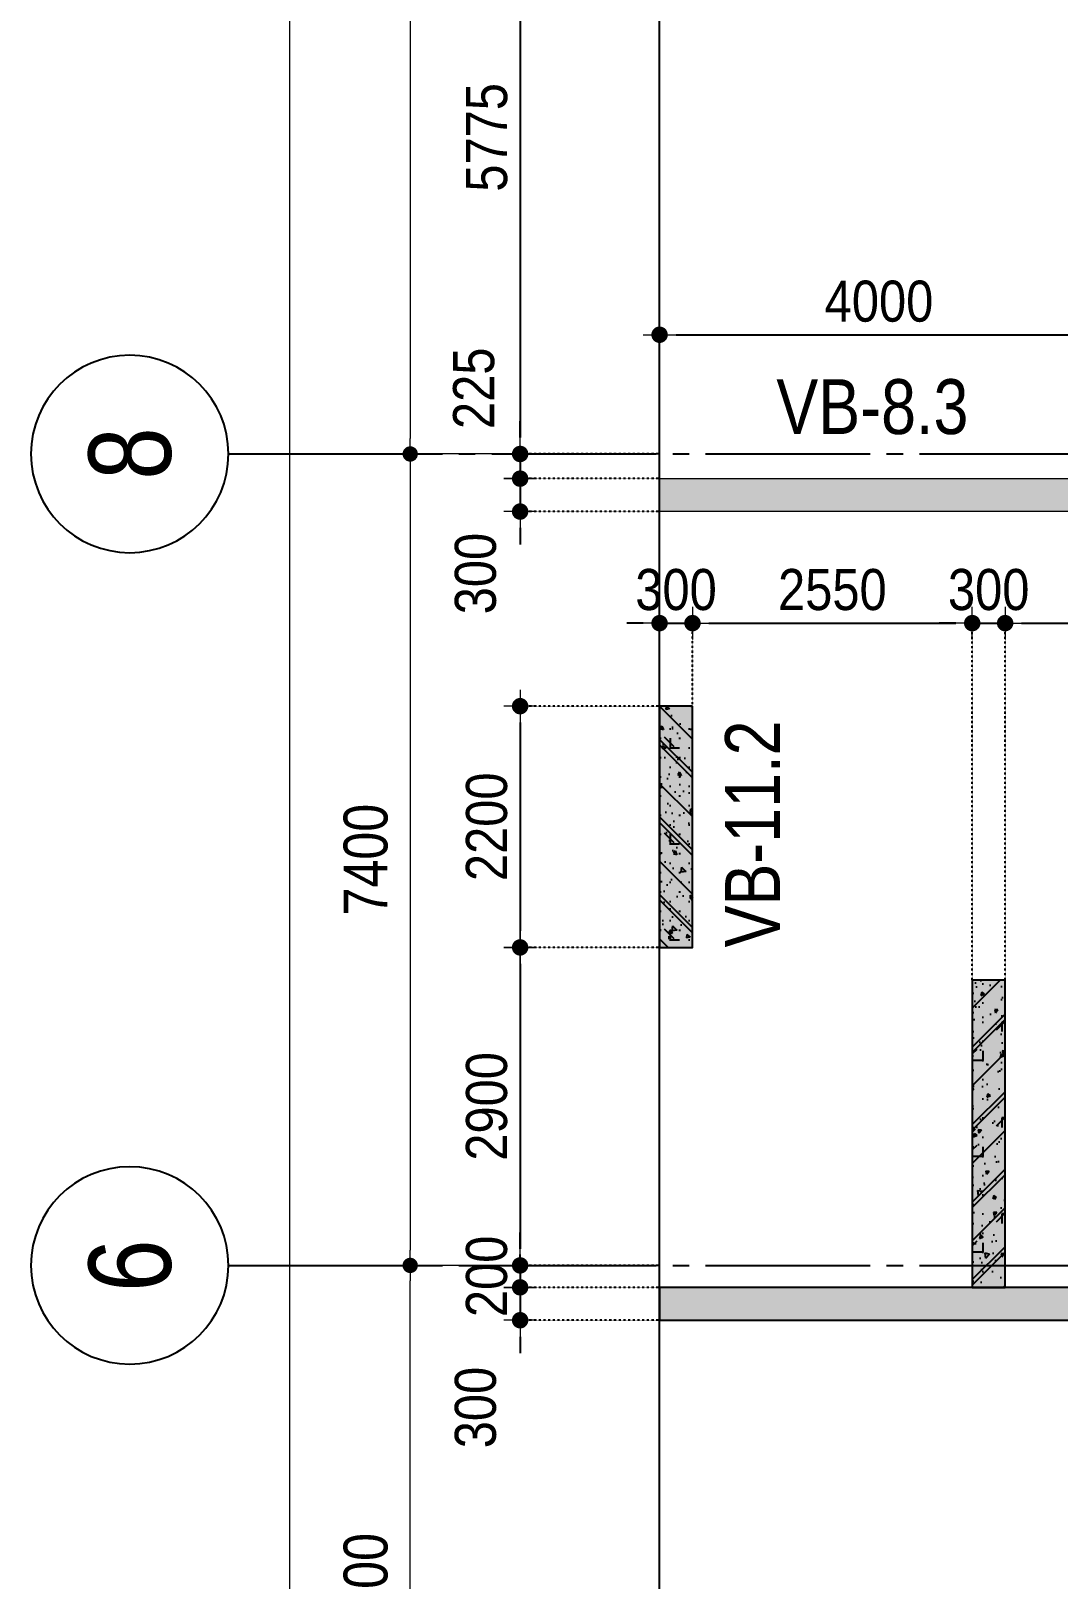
# Model space of a CAD drawing. Header units: millimetres. Extents: x -3973692 to -2843767, y 592734 to 838475.
# Drawn here: x -2877375 to -2868013, y 697371 to 711489 of the extents above; entities that cross this region are included whole.
import ezdxf
from ezdxf.enums import TextEntityAlignment as Align

# ---------------------------------------------------------------- set-up
doc = ezdxf.new("R2010")
doc.units = ezdxf.units.MM
doc.header["$MEASUREMENT"] = 0
for name, pattern in [('CHG_XX_Luoi truc-Block B$0$MB_Luoi truc-150-TWB$0$Center101', [13, 10, -1, 1, -1]), ('DIVIDE2', [15.87499999999999, 6.349999999999998, -3.174999999999998, 0, -3.174999999999998, 0, -3.174999999999998]), ('HIDDEN5', [2.8375, 1.25, -1.5875])]:
    doc.linetypes.add(name, pattern=pattern)
doc.layers.get('0').update_dxf_attribs({"lineweight": 9})
doc.layers.get('Defpoints').update_dxf_attribs({"color": 10, "lineweight": 0})
for name, color, linetype, lineweight in [("'S_General_Dim_1", 1, 'Continuous', 18), ("'S_General_Divide_3 Intermediate", 3, 'DIVIDE2', 40), ('CHG_XX_Cot_Block B-T8-15$0$Ap0302_PC', 150, 'Continuous', 9), ('CHG_XX_Cot_Block B-T8-15$0$DBAO', 3, 'Continuous', 13), ('CHG_XX_Luoi truc-Block B$0$Dim 200', 1, 'Continuous', 5), ('TEXT', 7, 'Continuous', 15)]:
    doc.layers.add(name, color=color, linetype=linetype, lineweight=lineweight)
for name, color, linetype in [('CHG_XX_Cot_Block B-T8-15$0$mb_cot tang 14-17 twb$0$Concrete Hatch', 218, 'Continuous'), ('CHG_XX_Cot_Block B-T8-15$0$mb_cot tang 14-17 twb$0$Concrete Line', 6, 'Continuous'), ('CHG_XX_Cot_Block B-T8-15$0$mb_cot tang 14-17 twb$0$Concrete Solid', 216, 'Continuous'), ('CHG_XX_Cot_Block B-T8-15$0$mb_cot tang 4-8 twb$0$Concrete Hatch', 218, 'Continuous'), ('CHG_XX_Cot_Block B-T8-15$0$mb_cot tang 4-8 twb$0$Concrete Line', 6, 'Continuous'), ('CHG_XX_Cot_Block B-T8-15$0$mb_cot tang 4-8 twb$0$Concrete Solid', 216, 'Continuous'), ('CHG_XX_Luoi truc-Block B$0$MB_Luoi truc-150-TWB$0$Grid', 34, 'Continuous'), ('CHG_XX_Luoi truc-Block B$0$MB_Luoi truc-150-TWB$0$Grid Line', 251, 'CHG_XX_Luoi truc-Block B$0$MB_Luoi truc-150-TWB$0$Center101'), ('dim', 1, 'Continuous')]:
    doc.layers.add(name, color=color, linetype=linetype)
doc.styles.add('arial', font='arial.ttf', dxfattribs={"width": 0.85})
doc.styles.add('CHG_XX_Luoi truc-Block B$0$MB_Luoi truc-150-TWB$0$Grid A-F$0$VNI-HelveCB', font='VHELVCB_0.TTF')
doc.styles.add('CHG_XX_Luoi truc-Block B$0$Star-HelCon', font='VHELVCN_0.TTF')
doc.styles.add('TTP-HelCon', font='VHELVCN_0.TTF')
doc.dimstyles.new('150', dxfattribs={"dimscale": 150, "dimtxt": 2.5, "dimasz": 1, "dimexe": 0, "dimexo": 0, "dimgap": 0.75, "dimtad": 1, "dimdec": 0, "dimzin": 9, "dimdsep": 46, "dimtxsty": 'arial', "dimblk1": 'DIMDOT', "dimblk2": 'DIMDOT', "dimsah": 1, "dimcen": 2, "dimdle": 3, "dimclre": 8, "dimclrt": 2, "dimadec": 0, "dimazin": 0, "dimtfac": 1, "dimtdec": 0, "dimtix": 1, "dimtmove": 2, "dimatfit": 3, "dimldrblk": 'DIMPIJL', "dimfxl": 1, "dimtvp": 1.8, "dimtolj": 1, "dimtzin": 0, "dimarcsym": 0})
doc.dimstyles.new('CHG_XX_Luoi truc-Block B$0$Dim 200', dxfattribs={"dimscale": 200, "dimtxt": 2, "dimasz": 0.7, "dimexe": 1, "dimexo": 1, "dimgap": 1, "dimtad": 1, "dimdec": 0, "dimzin": 12, "dimdsep": 46, "dimtxsty": 'CHG_XX_Luoi truc-Block B$0$Star-HelCon', "dimblk": 'CHG_XX_Luoi truc-Block B$0$_Dot', "dimcen": 1, "dimclrd": 256, "dimclre": 256, "dimclrt": 3, "dimadec": 0, "dimazin": 0, "dimtfac": 1, "dimtdec": 0, "dimtix": 1, "dimtmove": 2, "dimatfit": 3, "dimldrblk": 'CHG_XX_Luoi truc-Block B$0$HTT Arrow 30', "dimfxl": 1, "dimtolj": 1, "dimtzin": 0, "dimarcsym": 0})

# ---------------------------------------------------------------- blocks, each defined once
blk = doc.blocks.new('*U3048')
at = {"layer": 'CHG_XX_Luoi truc-Block B$0$MB_Luoi truc-150-TWB$0$Grid', "lineweight": -2}
blk.add_line((0, -3), (0, 0), dxfattribs=at)
blk.add_circle((0, -9), 6, dxfattribs=at)
at = {"layer": 'CHG_XX_Luoi truc-Block B$0$MB_Luoi truc-150-TWB$0$Grid Line'}
blk.add_line((0, 0), (0, 189), dxfattribs=at)
at = {"layer": 'CHG_XX_Luoi truc-Block B$0$MB_Luoi truc-150-TWB$0$Grid', "lineweight": -2, "style": 'CHG_XX_Luoi truc-Block B$0$MB_Luoi truc-150-TWB$0$Grid A-F$0$VNI-HelveCB'}
for tag, p in [('GRIDSUB', (0, 198)), ('GRID', (0, -9))]:
    blk.add_attdef(tag, text='', height=5, dxfattribs=at).set_placement(p, align=Align.MIDDLE)
blk = doc.blocks.new('CHG_XX_Luoi truc-Block B$0$_Dot')
at = {"color": 0, "linetype": 'ByBlock', "lineweight": -2}
blk.add_line((-0.5, 0), (-1, 0), dxfattribs=at)
at = {"color": 0, "linetype": 'ByBlock', "const_width": 0.5}
blk.add_lwpolyline([(-0.25, 0, 1), (0.25, 0, 1)], format="xyb", close=True, dxfattribs=at)
blk = doc.blocks.new('*D3061')
at = {"layer": 'CHG_XX_Luoi truc-Block B$0$Dim 200', "lineweight": -2, "transparency": 16777216}
for p, q in [((8025584.807259982, 1080348.634998515), (8023615.11232847, 1080348.634998515)), ((8023815.11232847, 1080208.634998515), (8023815.11232847, 1071388.634998515)), ((8025464.087942476, 1071248.634998515), (8023615.11232847, 1071248.634998515))]:
    blk.add_line(p, q, dxfattribs=at)
at = {"layer": 'Defpoints', "color": 0, "transparency": 16777216}
for p in [(8025784.807259982, 1080348.634998515), (8023815.11232847, 1071248.634998515), (8025664.087942476, 1071248.634998515)]:
    blk.add_point(p, dxfattribs=at)
at = {"layer": 'CHG_XX_Luoi truc-Block B$0$Dim 200', "lineweight": -2, "transparency": 16777216, "xscale": 140, "yscale": 140, "zscale": 140}
for p, rotation in [((8023815.11232847, 1080348.634998515), 90), ((8023815.11232847, 1071248.634998515), 270)]:
    blk.add_blockref('CHG_XX_Luoi truc-Block B$0$_Dot', p, dxfattribs=dict(at, rotation=rotation))
at = {"layer": 'CHG_XX_Luoi truc-Block B$0$Dim 200', "color": 3, "transparency": 16777216, "insert": (8023410.845661803, 1075798.634998517), "char_height": 400, "attachment_point": 5, "rotation": 90, "style": 'CHG_XX_Luoi truc-Block B$0$Star-HelCon'}
blk.add_mtext('\\A1;9100', dxfattribs=at)
blk = doc.blocks.new('CHG_XX_Luoi truc-Block B$0$HTT Arrow 30')
blk.add_hatch(color=256).paths.add_polyline_path([(-2.5, 0.3750000000000002), (-2.5, -0.3749999999999998), (0, 0)])
at = {"color": 0, "linetype": 'ByBlock', "lineweight": -2}
for p, q in [((0, 0), (-2.5, 0.3750000000000002)), ((-2.5, -0.3749999999999998), (-2.5, 0.3750000000000002)), ((0, 0), (-2.5, -0.3749999999999998))]:
    blk.add_line(p, q, dxfattribs=at)
blk = doc.blocks.new('*D3062')
at = {"layer": 'CHG_XX_Luoi truc-Block B$0$Dim 200', "lineweight": -2, "transparency": 16777216}
for p, q in [((8025464.087942476, 1071248.634998515), (8023615.11232847, 1071248.634998515)), ((8023815.11232847, 1071108.634998515), (8023815.11232847, 1063988.634998515)), ((8025464.087942476, 1063848.634998515), (8023615.11232847, 1063848.634998515))]:
    blk.add_line(p, q, dxfattribs=at)
at = {"layer": 'Defpoints', "color": 0, "transparency": 16777216}
for p in [(8025664.087942476, 1071248.634998515), (8023815.11232847, 1063848.634998515), (8025664.087942476, 1063848.634998515)]:
    blk.add_point(p, dxfattribs=at)
at = {"layer": 'CHG_XX_Luoi truc-Block B$0$Dim 200', "lineweight": -2, "transparency": 16777216, "xscale": 140, "yscale": 140, "zscale": 140}
for p, rotation in [((8023815.11232847, 1071248.634998515), 90), ((8023815.11232847, 1063848.634998515), 270)]:
    blk.add_blockref('CHG_XX_Luoi truc-Block B$0$_Dot', p, dxfattribs=dict(at, rotation=rotation))
at = {"layer": 'CHG_XX_Luoi truc-Block B$0$Dim 200', "color": 3, "transparency": 16777216, "insert": (8023410.845661803, 1067548.634998517), "char_height": 400, "attachment_point": 5, "rotation": 90, "style": 'CHG_XX_Luoi truc-Block B$0$Star-HelCon'}
blk.add_mtext('\\A1;7400', dxfattribs=at)
blk = doc.blocks.new('*D3050')
at = {"layer": 'CHG_XX_Luoi truc-Block B$0$Dim 200', "lineweight": -2, "transparency": 16777216}
for p, q in [((8024551.736513704, 1125848.634998515), (8022515.368761293, 1125848.634998515)), ((8022715.368761293, 1125708.634998515), (8022715.368761293, 1047588.634998515)), ((8023790.975346348, 1047448.634998515), (8022515.368761293, 1047448.634998515))]:
    blk.add_line(p, q, dxfattribs=at)
at = {"layer": 'Defpoints', "color": 0, "transparency": 16777216}
for p in [(8024751.736513704, 1125848.634998515), (8022715.368761293, 1047448.634998515), (8023990.975346348, 1047448.634998515)]:
    blk.add_point(p, dxfattribs=at)
at = {"layer": 'CHG_XX_Luoi truc-Block B$0$Dim 200', "lineweight": -2, "transparency": 16777216, "xscale": 140, "yscale": 140, "zscale": 140}
for p, rotation in [((8022715.368761293, 1125848.634998515), 90), ((8022715.368761293, 1047448.634998515), 270)]:
    blk.add_blockref('CHG_XX_Luoi truc-Block B$0$_Dot', p, dxfattribs=dict(at, rotation=rotation))
at = {"layer": 'CHG_XX_Luoi truc-Block B$0$Dim 200', "color": 3, "transparency": 16777216, "insert": (8022311.102094626, 1086648.634998517), "char_height": 400, "attachment_point": 5, "rotation": 90, "style": 'CHG_XX_Luoi truc-Block B$0$Star-HelCon'}
blk.add_mtext('\\A1;78400', dxfattribs=at)
blk = doc.blocks.new('*D3051')
at = {"layer": 'CHG_XX_Luoi truc-Block B$0$Dim 200', "lineweight": -2, "transparency": 16777216}
for p, q in [((8025264.087942476, 1063848.634998515), (8023615.11232847, 1063848.634998515)), ((8023815.11232847, 1058088.635013878), (8023815.11232847, 1063708.634998515)), ((8025167.151533232, 1057948.635013878), (8023615.11232847, 1057948.635013878))]:
    blk.add_line(p, q, dxfattribs=at)
at = {"layer": 'Defpoints', "color": 0, "transparency": 16777216}
for p in [(8023815.11232847, 1063848.634998515), (8025464.087942476, 1063848.634998515), (8025367.151533232, 1057948.635013878)]:
    blk.add_point(p, dxfattribs=at)
at = {"layer": 'CHG_XX_Luoi truc-Block B$0$Dim 200', "lineweight": -2, "transparency": 16777216, "xscale": 140, "yscale": 140, "zscale": 140}
for p, rotation in [((8023815.11232847, 1063848.634998515), 90), ((8023815.11232847, 1057948.635013878), 270)]:
    blk.add_blockref('CHG_XX_Luoi truc-Block B$0$_Dot', p, dxfattribs=dict(at, rotation=rotation))
at = {"layer": 'CHG_XX_Luoi truc-Block B$0$Dim 200', "color": 3, "transparency": 16777216, "insert": (8023410.845661803, 1060898.635006198), "char_height": 400, "attachment_point": 5, "rotation": 90, "style": 'CHG_XX_Luoi truc-Block B$0$Star-HelCon'}
blk.add_mtext('\\A1;5900', dxfattribs=at)
blk = doc.blocks.new('*U3191')
at = {"layer": 'CHG_XX_Cot_Block B-T8-15$0$mb_cot tang 4-8 twb$0$Concrete Hatch'}
h = blk.add_hatch(dxfattribs=at)
h.set_pattern_fill('CONCRETE', color=256, scale=50, style=0, pattern_type=2)
h.set_pattern_definition([(45, (650, -149.9999999999999), (-176.7766952966369, 176.7766952966369), []), (45, (650, -99.99999999999986), (-353.5533905932737, 353.5533905932738), []), (49.99999999999999, (650, -149.9999999999999), (358.6300913003767, -31.37606749129755), [37.5, -412.5]), (355, (650, -149.9999999999999), (-69.3756668065, 376.0960668500059), [30, -330]), (100.4514, (679.8858399999999, -152.6146699999998), (289.2546908570108, 344.7197710304768), [31.870095, -350.571056]), (46.18420000000002, (650, -49.99999999999986), (533.6205243128222, -82.75950716450905), [56.24999999999996, -618.7499999999994]), (96.6356, (694.4683725, -56.89665349999987), (467.3313527743517, 487.0589354502209), [47.805144, -525.8565]), (351.1842, (650, -49.99999999999986), (467.3309725668136, 487.0593004626623), [45, -495]), (21, (700, -74.99999999999986), (298.4535260592309, -201.3094453326694), [37.5, -412.5]), (326.0000000000001, (700, -74.99999999999986), (121.6576659607909, 362.5750225234265), [30, -330]), (71.4514, (724.8711165, -91.77580299999985), (420.111314290745, 161.2652483549762), [31.870095, -350.571056]), (37.50000000000001, (650, -149.9999999999999), (6.079927658645334, 166.4469269156558), [0, -326, 0, -335, 0, -331.25]), (7.499999999999999, (650, -149.9999999999999), (131.5347687210743, 197.2058559411801), [0, -191, 0, -318.5, 0, -126.25]), (327.5, (538.5, -149.9999999999999), (266.9112180862045, -11.2774358671899), [0, -125, 0, -390, 0, -517.5]), (317.5, (488.5, -149.9999999999999), (291.5930846711931, 50.05249116615882), [0, -162.5, 0, -259, 0, -367.5]), (0, (825, 25.00000000000014), (0, 875), [87.5, -787.5]), (0, (1087.5, 200.0000000000001), (0, 875), [87.5, -787.5]), (0, (912.5, 550.0000000000001), (0, 875), [87.5, -350, 87.5, -350]), (90, (825, 25.00000000000014), (-875, 5.35782974626967e-14), [87.5, -787.5]), (90, (912.5, 550.0000000000001), (-875, 5.35782974626967e-14), [87.5, -787.5]), (90, (1175, 200.0000000000001), (-875, 5.35782974626967e-14), [87.5, -787.5]), (90, (1350, 462.5000000000001), (-875, 5.35782974626967e-14), [87.5, -787.5]), (135, (912.5, 25.00000000000014), (-875.016357447105, 8.881784197001252e-14), [123.76, -1113.7]), (135, (1000, 550.0000000000001), (-875.016357447105, 8.881784197001252e-14), [123.76, -1113.7]), (45, (1087.5, 200.0000000000001), (8.881784197001252e-14, 875.016357447105), [123.76, -247.485, 123.76, -742.455]), (0, (475, -149.9999999999999), (87.5, 87.5), [-175, 0])])
h.paths.add_polyline_path([(-750, 100), (-750, -199.9999999999999), (1450, -200), (1450, 100)])
at = {"layer": 'CHG_XX_Cot_Block B-T8-15$0$mb_cot tang 4-8 twb$0$Concrete Solid'}
blk.add_hatch(color=256, dxfattribs=at).paths.add_polyline_path([(-750, 100), (-750, -199.9999999999999), (1450, -200), (1450, 100)])
at = {"layer": 'CHG_XX_Cot_Block B-T8-15$0$mb_cot tang 4-8 twb$0$Concrete Line'}
blk.add_lwpolyline([(-750, 100), (-750, -199.9999999999999), (1450, -200), (1450, 100)], close=True, dxfattribs=at)
blk = doc.blocks.new('*U3182')
at = {"layer": 'CHG_XX_Cot_Block B-T8-15$0$mb_cot tang 14-17 twb$0$Concrete Hatch'}
h = blk.add_hatch(dxfattribs=at)
h.set_pattern_fill('CONCRETE', color=256, scale=50, style=0, pattern_type=2)
h.set_pattern_definition([(45, (-6900, -49.99999999999986), (-176.7766952966369, 176.7766952966369), []), (45, (-6900, 1.4210854715202e-13), (-353.5533905932737, 353.5533905932738), []), (49.99999999999999, (-6900, -49.99999999999986), (358.6300913003767, -31.37606749129755), [37.5, -412.5]), (355, (-6900, -49.99999999999986), (-69.3756668065, 376.0960668500059), [30, -330]), (100.4514, (-6870.11416, -52.61466999999985), (289.2546908570108, 344.7197710304768), [31.870095, -350.571056]), (46.18420000000001, (-6900, 50.00000000000014), (533.6205243128222, -82.75950716450905), [56.25, -618.75]), (96.6356, (-6855.5316275, 43.10334650000013), (467.3313527743517, 487.0589354502209), [47.805144, -525.8565]), (351.1842, (-6900, 50.00000000000014), (467.3309725668136, 487.0593004626623), [45, -495]), (21, (-6850, 25.00000000000014), (298.4535260592309, -201.3094453326694), [37.5, -412.5]), (326.0000000000001, (-6850, 25.00000000000014), (121.6576659607909, 362.5750225234265), [30, -330]), (71.4514, (-6825.1288835, 8.224197000000146), (420.111314290745, 161.2652483549762), [31.870095, -350.571056]), (37.50000000000001, (-6900, -49.99999999999986), (6.079927658645334, 166.4469269156558), [0, -326, 0, -335, 0, -331.25]), (7.499999999999999, (-6900, -49.99999999999986), (131.5347687210743, 197.2058559411801), [0, -191, 0, -318.5, 0, -126.25]), (327.5, (-7011.5, -49.99999999999986), (266.9112180862045, -11.2774358671899), [0, -125, 0, -390, 0, -517.5]), (317.5, (-7061.5, -49.99999999999986), (291.5930846711931, 50.05249116615882), [0, -162.5, 0, -259, 0, -367.5]), (0, (-6725, 125.0000000000001), (0, 875), [87.5, -787.5]), (0, (-6462.5, 300.0000000000001), (0, 875), [87.5, -787.5]), (0, (-6637.5, 650.0000000000001), (0, 875), [87.5, -350, 87.5, -350]), (90, (-6725, 125.0000000000001), (-875, 5.35782974626967e-14), [87.5, -787.5]), (90, (-6637.5, 650.0000000000001), (-875, 5.35782974626967e-14), [87.5, -787.5]), (90, (-6375, 300.0000000000001), (-875, 5.35782974626967e-14), [87.5, -787.5]), (90, (-6200, 562.5000000000001), (-875, 5.35782974626967e-14), [87.5, -787.5]), (135, (-6637.5, 125.0000000000001), (-875.016357447105, 8.881784197001252e-14), [123.76, -1113.7]), (135, (-6550, 650.0000000000001), (-875.016357447105, 8.881784197001252e-14), [123.76, -1113.7]), (45, (-6462.5, 300.0000000000001), (8.881784197001252e-14, 875.016357447105), [123.76, -247.485, 123.76, -742.455]), (0, (-7075, -49.99999999999986), (87.5, 87.5), [-175, 0])])
h.paths.add_polyline_path([(-8650, 150), (-8650, -149.9999999999999), (1800, -150), (1800, 150)])
at = {"layer": 'CHG_XX_Cot_Block B-T8-15$0$mb_cot tang 14-17 twb$0$Concrete Solid'}
blk.add_hatch(color=256, dxfattribs=at).paths.add_polyline_path([(-8650, 150), (-8650, -149.9999999999999), (1800, -150), (1800, 150)])
at = {"layer": 'CHG_XX_Cot_Block B-T8-15$0$mb_cot tang 14-17 twb$0$Concrete Line'}
blk.add_lwpolyline([(-8650, 150), (-8650, -149.9999999999999), (1800, -150), (1800, 150)], close=True, dxfattribs=at)
blk = doc.blocks.new('*U3184')
at = {"layer": 'CHG_XX_Cot_Block B-T8-15$0$mb_cot tang 14-17 twb$0$Concrete Hatch'}
h = blk.add_hatch(dxfattribs=at)
h.set_pattern_fill('CONCRETE', color=256, scale=50, style=0, pattern_type=2)
h.set_pattern_definition([(45, (-250, 2450.000000000058), (-176.7766952966369, 176.7766952966369), []), (45, (-250, 2500.000000000058), (-353.5533905932737, 353.5533905932738), []), (49.99999999999999, (-250, 2450.000000000058), (358.6300913003767, -31.37606749129755), [37.5, -412.5]), (355, (-250, 2450.000000000058), (-69.3756668065, 376.0960668500059), [30, -330]), (100.4514, (-220.11416, 2447.385330000058), (289.2546908570108, 344.7197710304768), [31.870095, -350.571056]), (46.18420000000001, (-250, 2550.000000000058), (533.6205243128222, -82.75950716450905), [56.25, -618.75]), (96.6356, (-205.5316275, 2543.103346500058), (467.3313527743517, 487.0589354502209), [47.805144, -525.8565]), (351.1842, (-250, 2550.000000000058), (467.3309725668136, 487.0593004626623), [45, -495]), (21, (-200, 2525.000000000058), (298.4535260592309, -201.3094453326694), [37.5, -412.5]), (326.0000000000001, (-200, 2525.000000000058), (121.6576659607909, 362.5750225234265), [30, -330]), (71.4514, (-175.1288835, 2508.224197000058), (420.111314290745, 161.2652483549762), [31.870095, -350.571056]), (37.50000000000001, (-250, 2450.000000000058), (6.079927658645334, 166.4469269156558), [0, -326, 0, -335, 0, -331.25]), (7.499999999999999, (-250, 2450.000000000058), (131.5347687210743, 197.2058559411801), [0, -191, 0, -318.5, 0, -126.25]), (327.5, (-361.5, 2450.000000000058), (266.9112180862045, -11.2774358671899), [0, -125, 0, -390, 0, -517.5]), (317.5, (-411.5, 2450.000000000058), (291.5930846711931, 50.05249116615882), [0, -162.5, 0, -259, 0, -367.5]), (0, (-75, 2625.000000000058), (0, 875), [87.5, -787.5]), (0, (187.5, 2800.000000000058), (0, 875), [87.5, -787.5]), (0, (12.5, 3150.000000000058), (0, 875), [87.5, -350, 87.5, -350]), (90, (-75, 2625.000000000058), (-875, 5.35782974626967e-14), [87.5, -787.5]), (90, (12.5, 3150.000000000058), (-875, 5.35782974626967e-14), [87.5, -787.5]), (90, (275, 2800.000000000058), (-875, 5.35782974626967e-14), [87.5, -787.5]), (90, (450, 3062.500000000058), (-875, 5.35782974626967e-14), [87.5, -787.5]), (135, (12.5, 2625.000000000058), (-875.016357447105, 8.881784197001252e-14), [123.76, -1113.7]), (135, (100, 3150.000000000058), (-875.016357447105, 8.881784197001252e-14), [123.76, -1113.7]), (45, (187.5, 2800.000000000058), (8.881784197001252e-14, 875.016357447105), [123.76, -247.485, 123.76, -742.455]), (0, (-425, 2450.000000000058), (87.5, 87.5), [-175, 0])])
h.paths.add_polyline_path([(-250, 2650.000000000058), (-250, -149.9999999999999), (50, -150), (50, 2650.000000000058)])
at = {"layer": 'CHG_XX_Cot_Block B-T8-15$0$mb_cot tang 14-17 twb$0$Concrete Solid'}
blk.add_hatch(color=256, dxfattribs=at).paths.add_polyline_path([(-250, 2650.000000000058), (-250, -149.9999999999999), (50, -150), (50, 2650.000000000058)])
at = {"layer": 'CHG_XX_Cot_Block B-T8-15$0$mb_cot tang 14-17 twb$0$Concrete Line'}
blk.add_lwpolyline([(-250, 2650.000000000058), (-250, -149.9999999999999), (50, -150), (50, 2650.000000000058)], close=True, dxfattribs=at)
blk = doc.blocks.new('CHG_XX_Cot_Block B-T8-15$0$Block A_C10450x300')
at = {"layer": 'CHG_XX_Cot_Block B-T8-15$0$Ap0302_PC', "true_color": 0x139b48}
h = blk.add_hatch(color=114, dxfattribs=at)
h.dxf.hatch_style = 1
h.paths.add_polyline_path([(6450, 0), (6450, -300), (10450, -300), (10450, 0)])
h.paths.add_polyline_path([(3999.999999735694, -300), (3999.999999735694, 0), (0, 0), (0, -300)])
at = {"layer": 'CHG_XX_Cot_Block B-T8-15$0$Ap0302_PC'}
for points in [[(-2.643064362928271e-07, 2.91038304567337e-11), (3999.999999735694, 2.91038304567337e-11), (3999.999999735694, -299.9999999999709), (-2.643064362928271e-07, -299.9999999999709)], [(6450, 0), (10450, 0), (10450, -300), (6450, -300)]]:
    blk.add_lwpolyline(points, close=True, dxfattribs=at)
blk = doc.blocks.new('b')
at = {"layer": 'TEXT', "color": 3, "style": 'TTP-HelCon'}
blk.add_text('VB-8.3', height=500, dxfattribs=at).set_placement((-21635.42211466748, -54418.05205392302))
blk.add_text('VB-11.2', height=500, rotation=90, dxfattribs=at).set_placement((-21602.84100012342, -59100))
blk = doc.blocks.new('DIMDOT')
for p, q in [((0, -1), (0, 1)), ((1, 0), (-1, 0))]:
    blk.add_line(p, q)
at = {"const_width": 0.5}
blk.add_lwpolyline([(-0.25, 0, 1), (0.25, 0, 1)], format="xyb", close=True, dxfattribs=at)
blk = doc.blocks.new('*D1066')
at = {"layer": "'S_General_Dim_1", "color": 8, "linetype": 'HIDDEN5', "lineweight": -2, "transparency": 16777216}
for p, q in [((-2871645.198556936, 713406.0114342232), (-2872916.355607352, 713406.0114342232)), ((-2871645.198556935, 707631.0114495863), (-2872916.355607352, 707631.0114495863))]:
    blk.add_line(p, q, dxfattribs=at)
at = {"layer": "'S_General_Dim_1", "color": 0, "lineweight": -2, "transparency": 16777216}
blk.add_line((-2872916.355607352, 713256.0114342232), (-2872916.355607352, 707781.0114495863), dxfattribs=at)
at = {"layer": 'Defpoints', "color": 0, "transparency": 16777216}
for p in [(-2871645.198556936, 713406.0114342232), (-2872916.355607352, 707631.0114495863), (-2871645.198556935, 707631.0114495863)]:
    blk.add_point(p, dxfattribs=at)
at = {"layer": "'S_General_Dim_1", "color": 0, "lineweight": -2, "transparency": 16777216, "xscale": 150, "yscale": 150, "zscale": 150}
for p, rotation in [((-2872916.355607352, 713406.0114342232), 90), ((-2872916.355607352, 707631.0114495863), 270)]:
    blk.add_blockref('DIMDOT', p, dxfattribs=dict(at, rotation=rotation))
at = {"layer": "'S_General_Dim_1", "color": 2, "transparency": 16777216, "insert": (-2873219.553083477, 710518.5114419054), "char_height": 375, "attachment_point": 5, "rotation": 90, "style": 'arial'}
blk.add_mtext('\\A1;5775', dxfattribs=at)
blk = doc.blocks.new('DIMPIJL')
at = {"linetype": 'ByBlock'}
blk.add_solid([(-2.5, 0.4166666666666686), (-2.5, -0.4166666666666686), (0, 0)], dxfattribs=at)
blk = doc.blocks.new('*D1067')
at = {"layer": "'S_General_Dim_1", "color": 0, "lineweight": -2, "transparency": 16777216}
for p, q in [((-2872916.355607358, 707781.0114495863), (-2872916.355607358, 707931.0114495863)), ((-2872916.355607358, 707631.0114495863), (-2872916.355607358, 707406.0114495864)), ((-2872916.355607358, 707256.0114495864), (-2872916.355607358, 707106.0114495864))]:
    blk.add_line(p, q, dxfattribs=at)
at = {"layer": "'S_General_Dim_1", "color": 8, "linetype": 'HIDDEN5', "lineweight": -2, "transparency": 16777216}
for p, q in [((-2871645.198556935, 707631.0114495863), (-2872916.355607358, 707631.0114495863)), ((-2871645.198556935, 707406.0114495864), (-2872916.355607358, 707406.0114495864))]:
    blk.add_line(p, q, dxfattribs=at)
at = {"layer": 'Defpoints', "color": 0, "transparency": 16777216}
for p in [(-2871645.198556935, 707631.0114495863), (-2872916.355607358, 707406.0114495864), (-2871645.198556935, 707406.0114495864)]:
    blk.add_point(p, dxfattribs=at)
at = {"layer": "'S_General_Dim_1", "color": 0, "lineweight": -2, "transparency": 16777216, "xscale": 150, "yscale": 150, "zscale": 150}
for p, rotation in [((-2872916.355607358, 707631.0114495863), 270), ((-2872916.355607358, 707406.0114495864), 90)]:
    blk.add_blockref('DIMDOT', p, dxfattribs=dict(at, rotation=rotation))
at = {"layer": "'S_General_Dim_1", "color": 2, "transparency": 16777216, "insert": (-2873337.595071999, 708230.1521707968), "char_height": 375, "attachment_point": 5, "rotation": 90, "style": 'arial'}
blk.add_mtext('\\A1;225', dxfattribs=at)
blk = doc.blocks.new('*D1068')
at = {"layer": "'S_General_Dim_1", "color": 0, "lineweight": -2, "transparency": 16777216}
for p, q in [((-2872916.355607356, 707556.0114495864), (-2872916.355607356, 707706.0114495864)), ((-2872916.355607356, 707406.0114495864), (-2872916.355607356, 707106.0114495864)), ((-2872916.355607356, 706956.0114495864), (-2872916.355607356, 706806.0114495864))]:
    blk.add_line(p, q, dxfattribs=at)
at = {"layer": "'S_General_Dim_1", "color": 8, "linetype": 'HIDDEN5', "lineweight": -2, "transparency": 16777216}
for p, q in [((-2871645.198556935, 707406.0114495864), (-2872916.355607356, 707406.0114495864)), ((-2871645.198556935, 707106.0114495864), (-2872916.355607356, 707106.0114495864))]:
    blk.add_line(p, q, dxfattribs=at)
at = {"layer": 'Defpoints', "color": 0, "transparency": 16777216}
for p in [(-2871645.198556935, 707406.0114495864), (-2872916.355607356, 707106.0114495864), (-2871645.198556935, 707106.0114495864)]:
    blk.add_point(p, dxfattribs=at)
at = {"layer": "'S_General_Dim_1", "color": 0, "lineweight": -2, "transparency": 16777216, "xscale": 150, "yscale": 150, "zscale": 150}
for p, rotation in [((-2872916.355607356, 707406.0114495864), 270), ((-2872916.355607356, 707106.0114495864), 90)]:
    blk.add_blockref('DIMDOT', p, dxfattribs=dict(at, rotation=rotation))
at = {"layer": "'S_General_Dim_1", "color": 2, "transparency": 16777216, "insert": (-2873321.812633259, 706540.3789307761), "char_height": 375, "attachment_point": 5, "rotation": 90, "style": 'arial'}
blk.add_mtext('\\A1;300', dxfattribs=at)
blk = doc.blocks.new('*D1069')
at = {"layer": "'S_General_Dim_1", "color": 8, "linetype": 'HIDDEN5', "lineweight": -2, "transparency": 16777216}
for p, q in [((-2871645.198556935, 705331.0114495864), (-2872916.355607358, 705331.0114495864)), ((-2871645.198556935, 703131.0114495864), (-2872916.355607358, 703131.0114495864))]:
    blk.add_line(p, q, dxfattribs=at)
at = {"layer": "'S_General_Dim_1", "color": 0, "lineweight": -2, "transparency": 16777216}
blk.add_line((-2872916.355607358, 705181.0114495864), (-2872916.355607358, 703281.0114495864), dxfattribs=at)
at = {"layer": 'Defpoints', "color": 0, "transparency": 16777216}
for p in [(-2871645.198556935, 705331.0114495864), (-2872916.355607358, 703131.0114495864), (-2871645.198556935, 703131.0114495864)]:
    blk.add_point(p, dxfattribs=at)
at = {"layer": "'S_General_Dim_1", "color": 0, "lineweight": -2, "transparency": 16777216, "xscale": 150, "yscale": 150, "zscale": 150}
for p, rotation in [((-2872916.355607358, 705331.0114495864), 90), ((-2872916.355607358, 703131.0114495864), 270)]:
    blk.add_blockref('DIMDOT', p, dxfattribs=dict(at, rotation=rotation))
at = {"layer": "'S_General_Dim_1", "color": 2, "transparency": 16777216, "insert": (-2873220.320477753, 704231.0114495871), "char_height": 375, "attachment_point": 5, "rotation": 90, "style": 'arial'}
blk.add_mtext('\\A1;2200', dxfattribs=at)
blk = doc.blocks.new('*D1070')
at = {"layer": "'S_General_Dim_1", "color": 8, "linetype": 'HIDDEN5', "lineweight": -2, "transparency": 16777216}
for p, q in [((-2871645.198556935, 703131.0114495864), (-2872916.35560736, 703131.0114495864)), ((-2871645.198556935, 700231.0114495863), (-2872916.35560736, 700231.0114495863))]:
    blk.add_line(p, q, dxfattribs=at)
at = {"layer": "'S_General_Dim_1", "color": 0, "lineweight": -2, "transparency": 16777216}
blk.add_line((-2872916.35560736, 702981.0114495864), (-2872916.35560736, 700381.0114495863), dxfattribs=at)
at = {"layer": 'Defpoints', "color": 0, "transparency": 16777216}
for p in [(-2871645.198556935, 703131.0114495864), (-2872916.35560736, 700231.0114495863), (-2871645.198556935, 700231.0114495863)]:
    blk.add_point(p, dxfattribs=at)
at = {"layer": "'S_General_Dim_1", "color": 0, "lineweight": -2, "transparency": 16777216, "xscale": 150, "yscale": 150, "zscale": 150}
for p, rotation in [((-2872916.35560736, 703131.0114495864), 90), ((-2872916.35560736, 700231.0114495863), 270)]:
    blk.add_blockref('DIMDOT', p, dxfattribs=dict(at, rotation=rotation))
at = {"layer": "'S_General_Dim_1", "color": 2, "transparency": 16777216, "insert": (-2873220.320477755, 701681.0114495871), "char_height": 375, "attachment_point": 5, "rotation": 90, "style": 'arial'}
blk.add_mtext('\\A1;2900', dxfattribs=at)
blk = doc.blocks.new('*D1071')
at = {"layer": "'S_General_Dim_1", "color": 0, "lineweight": -2, "transparency": 16777216}
for p, q in [((-2872916.355607363, 700381.0114495863), (-2872916.355607363, 700531.0114495863)), ((-2872916.355607363, 700231.0114495863), (-2872916.355607363, 700031.0114447172)), ((-2872916.355607363, 699881.0114447172), (-2872916.355607363, 699731.0114447172))]:
    blk.add_line(p, q, dxfattribs=at)
at = {"layer": "'S_General_Dim_1", "color": 8, "linetype": 'HIDDEN5', "lineweight": -2, "transparency": 16777216}
for p, q in [((-2871645.198556935, 700231.0114495863), (-2872916.355607363, 700231.0114495863)), ((-2871645.198556934, 700031.0114447172), (-2872916.355607363, 700031.0114447172))]:
    blk.add_line(p, q, dxfattribs=at)
at = {"layer": 'Defpoints', "color": 0, "transparency": 16777216}
for p in [(-2871645.198556935, 700231.0114495863), (-2872916.355607363, 700031.0114447172), (-2871645.198556934, 700031.0114447172)]:
    blk.add_point(p, dxfattribs=at)
at = {"layer": "'S_General_Dim_1", "color": 0, "lineweight": -2, "transparency": 16777216, "xscale": 150, "yscale": 150, "zscale": 150}
for p, rotation in [((-2872916.355607363, 700231.0114495863), 270), ((-2872916.355607363, 700031.0114447172), 90)]:
    blk.add_blockref('DIMDOT', p, dxfattribs=dict(at, rotation=rotation))
at = {"layer": "'S_General_Dim_1", "color": 2, "transparency": 16777216, "insert": (-2873220.320477759, 700131.0114471524), "char_height": 375, "attachment_point": 5, "rotation": 90, "style": 'arial'}
blk.add_mtext('\\A1;200', dxfattribs=at)
blk = doc.blocks.new('*D1072')
at = {"layer": "'S_General_Dim_1", "color": 0, "lineweight": -2, "transparency": 16777216}
for p, q in [((-2872916.355607365, 700181.0114447172), (-2872916.355607365, 700331.0114447172)), ((-2872916.355607365, 700031.0114447172), (-2872916.355607365, 699731.0114447172)), ((-2872916.355607365, 699581.0114447172), (-2872916.355607365, 699431.0114447172))]:
    blk.add_line(p, q, dxfattribs=at)
at = {"layer": "'S_General_Dim_1", "color": 8, "linetype": 'HIDDEN5', "lineweight": -2, "transparency": 16777216}
for p, q in [((-2871645.198556934, 700031.0114447172), (-2872916.355607365, 700031.0114447172)), ((-2871645.198556935, 699731.0114447172), (-2872916.355607365, 699731.0114447172))]:
    blk.add_line(p, q, dxfattribs=at)
at = {"layer": 'Defpoints', "color": 0, "transparency": 16777216}
for p in [(-2871645.198556934, 700031.0114447172), (-2872916.355607365, 699731.0114447172), (-2871645.198556935, 699731.0114447172)]:
    blk.add_point(p, dxfattribs=at)
at = {"layer": "'S_General_Dim_1", "color": 0, "lineweight": -2, "transparency": 16777216, "xscale": 150, "yscale": 150, "zscale": 150}
for p, rotation in [((-2872916.355607365, 700031.0114447172), 270), ((-2872916.355607365, 699731.0114447172), 90)]:
    blk.add_blockref('DIMDOT', p, dxfattribs=dict(at, rotation=rotation))
at = {"layer": "'S_General_Dim_1", "color": 2, "transparency": 16777216, "insert": (-2873321.812633269, 698934.7441366046), "char_height": 375, "attachment_point": 5, "rotation": 90, "style": 'arial'}
blk.add_mtext('\\A1;300', dxfattribs=at)
blk = doc.blocks.new('*D1039')
at = {"layer": "'S_General_Dim_1", "color": 0, "lineweight": -2, "transparency": 16777216}
for p, q in [((-2871795.198556934, 706088.2659967964), (-2871945.198556934, 706088.2659967964)), ((-2871645.198556934, 706088.2659967964), (-2871345.198556934, 706088.2659967964)), ((-2871195.198556934, 706088.2659967964), (-2871045.198556934, 706088.2659967964))]:
    blk.add_line(p, q, dxfattribs=at)
at = {"layer": "'S_General_Dim_1", "color": 8, "linetype": 'HIDDEN5', "lineweight": -2, "transparency": 16777216}
for p, q in [((-2871645.198556934, 705331.0114495864), (-2871645.198556934, 706088.2659967964)), ((-2871345.198556934, 705331.0114495864), (-2871345.198556934, 706088.2659967964))]:
    blk.add_line(p, q, dxfattribs=at)
at = {"layer": 'Defpoints', "color": 0, "transparency": 16777216}
for p in [(-2871345.198556934, 706088.2659967964), (-2871645.198556934, 705331.0114495864), (-2871345.198556934, 705331.0114495864)]:
    blk.add_point(p, dxfattribs=at)
at = {"layer": "'S_General_Dim_1", "color": 0, "lineweight": -2, "transparency": 16777216, "xscale": 150, "yscale": 150, "zscale": 150}
blk.add_blockref('DIMDOT', (-2871645.198556934, 706088.2659967964), dxfattribs=at)
at = {"layer": "'S_General_Dim_1", "color": 0, "lineweight": -2, "transparency": 16777216, "xscale": 150, "yscale": 150, "zscale": 150, "rotation": 180}
blk.add_blockref('DIMDOT', (-2871345.198556934, 706088.2659967964), dxfattribs=at)
at = {"layer": "'S_General_Dim_1", "color": 2, "transparency": 16777216, "insert": (-2871495.198556934, 706392.358766237), "char_height": 375, "attachment_point": 5, "style": 'arial'}
blk.add_mtext('\\A1;300', dxfattribs=at)
blk = doc.blocks.new('*D1040')
at = {"layer": "'S_General_Dim_1", "color": 8, "linetype": 'HIDDEN5', "lineweight": -2, "transparency": 16777216}
for p, q in [((-2871345.198556934, 705331.0114495864), (-2871345.198556934, 706088.2659967964)), ((-2868795.198556937, 702831.0114495866), (-2868795.198556937, 706088.2659967964))]:
    blk.add_line(p, q, dxfattribs=at)
at = {"layer": "'S_General_Dim_1", "color": 0, "lineweight": -2, "transparency": 16777216}
blk.add_line((-2871195.198556934, 706088.2659967964), (-2868945.198556937, 706088.2659967964), dxfattribs=at)
at = {"layer": 'Defpoints', "color": 0, "transparency": 16777216}
for p in [(-2868795.198556937, 706088.2659967964), (-2871345.198556934, 705331.0114495864), (-2868795.198556937, 702831.0114495866)]:
    blk.add_point(p, dxfattribs=at)
at = {"layer": "'S_General_Dim_1", "color": 0, "lineweight": -2, "transparency": 16777216, "xscale": 150, "yscale": 150, "zscale": 150, "rotation": 180}
blk.add_blockref('DIMDOT', (-2871345.198556934, 706088.2659967964), dxfattribs=at)
at = {"layer": "'S_General_Dim_1", "color": 0, "lineweight": -2, "transparency": 16777216, "xscale": 150, "yscale": 150, "zscale": 150}
blk.add_blockref('DIMDOT', (-2868795.198556937, 706088.2659967964), dxfattribs=at)
at = {"layer": "'S_General_Dim_1", "color": 2, "transparency": 16777216, "insert": (-2870070.198556935, 706392.230867192), "char_height": 375, "attachment_point": 5, "style": 'arial'}
blk.add_mtext('\\A1;2550', dxfattribs=at)
blk = doc.blocks.new('*D1041')
at = {"layer": "'S_General_Dim_1", "color": 0, "lineweight": -2, "transparency": 16777216}
for p, q in [((-2868945.198556937, 706088.2659967964), (-2869095.198556937, 706088.2659967964)), ((-2868795.198556937, 706088.2659967964), (-2868495.198556937, 706088.2659967964)), ((-2868345.198556937, 706088.2659967964), (-2868195.198556937, 706088.2659967964))]:
    blk.add_line(p, q, dxfattribs=at)
at = {"layer": "'S_General_Dim_1", "color": 8, "linetype": 'HIDDEN5', "lineweight": -2, "transparency": 16777216}
for p, q in [((-2868795.198556937, 702831.0114495866), (-2868795.198556937, 706088.2659967964)), ((-2868495.198556937, 702831.0114495866), (-2868495.198556937, 706088.2659967964))]:
    blk.add_line(p, q, dxfattribs=at)
at = {"layer": 'Defpoints', "color": 0, "transparency": 16777216}
for p in [(-2868495.198556937, 706088.2659967964), (-2868795.198556937, 702831.0114495866), (-2868495.198556937, 702831.0114495866)]:
    blk.add_point(p, dxfattribs=at)
at = {"layer": "'S_General_Dim_1", "color": 0, "lineweight": -2, "transparency": 16777216, "xscale": 150, "yscale": 150, "zscale": 150}
blk.add_blockref('DIMDOT', (-2868795.198556937, 706088.2659967964), dxfattribs=at)
at = {"layer": "'S_General_Dim_1", "color": 0, "lineweight": -2, "transparency": 16777216, "xscale": 150, "yscale": 150, "zscale": 150, "rotation": 180}
blk.add_blockref('DIMDOT', (-2868495.198556937, 706088.2659967964), dxfattribs=at)
at = {"layer": "'S_General_Dim_1", "color": 2, "transparency": 16777216, "insert": (-2868645.198556937, 706392.358766237), "char_height": 375, "attachment_point": 5, "style": 'arial'}
blk.add_mtext('\\A1;300', dxfattribs=at)
blk = doc.blocks.new('*D1042')
at = {"layer": "'S_General_Dim_1", "color": 8, "linetype": 'HIDDEN5', "lineweight": -2, "transparency": 16777216}
for p, q in [((-2868495.198556937, 702831.0114495866), (-2868495.198556937, 706088.2659967964)), ((-2861495.198556937, 702831.0114495866), (-2861495.198556937, 706088.2659967964))]:
    blk.add_line(p, q, dxfattribs=at)
at = {"layer": "'S_General_Dim_1", "color": 0, "lineweight": -2, "transparency": 16777216}
blk.add_line((-2868345.198556937, 706088.2659967964), (-2861645.198556937, 706088.2659967964), dxfattribs=at)
at = {"layer": 'Defpoints', "color": 0, "transparency": 16777216}
for p in [(-2861495.198556937, 706088.2659967964), (-2868495.198556937, 702831.0114495866), (-2861495.198556937, 702831.0114495866)]:
    blk.add_point(p, dxfattribs=at)
at = {"layer": "'S_General_Dim_1", "color": 0, "lineweight": -2, "transparency": 16777216, "xscale": 150, "yscale": 150, "zscale": 150, "rotation": 180}
blk.add_blockref('DIMDOT', (-2868495.198556937, 706088.2659967964), dxfattribs=at)
at = {"layer": "'S_General_Dim_1", "color": 0, "lineweight": -2, "transparency": 16777216, "xscale": 150, "yscale": 150, "zscale": 150}
blk.add_blockref('DIMDOT', (-2861495.198556937, 706088.2659967964), dxfattribs=at)
at = {"layer": "'S_General_Dim_1", "color": 2, "transparency": 16777216, "insert": (-2864995.198556937, 706392.230867192), "char_height": 375, "attachment_point": 5, "style": 'arial'}
blk.add_mtext('\\A1;7000', dxfattribs=at)
blk = doc.blocks.new('*D2404')
at = {"layer": "'S_General_Dim_1", "color": 8, "linetype": 'HIDDEN5', "lineweight": -2, "transparency": 16777216}
for p, q in [((-2871645.198556934, 707474.1567523874), (-2871645.198556934, 708718.4933004729)), ((-2867645.198556934, 707474.1567523874), (-2867645.198556934, 708718.4933004729))]:
    blk.add_line(p, q, dxfattribs=at)
at = {"layer": "'S_General_Dim_1", "color": 0, "lineweight": -2, "transparency": 16777216}
blk.add_line((-2871495.198556934, 708718.4933004729), (-2867795.198556934, 708718.4933004729), dxfattribs=at)
at = {"layer": 'Defpoints', "color": 0, "transparency": 16777216}
for p in [(-2867645.198556934, 708718.4933004729), (-2871645.198556934, 707474.1567523874), (-2867645.198556934, 707474.1567523874)]:
    blk.add_point(p, dxfattribs=at)
at = {"layer": "'S_General_Dim_1", "color": 0, "lineweight": -2, "transparency": 16777216, "xscale": 150, "yscale": 150, "zscale": 150, "rotation": 180}
blk.add_blockref('DIMDOT', (-2871645.198556934, 708718.4933004729), dxfattribs=at)
at = {"layer": "'S_General_Dim_1", "color": 0, "lineweight": -2, "transparency": 16777216, "xscale": 150, "yscale": 150, "zscale": 150}
blk.add_blockref('DIMDOT', (-2867645.198556934, 708718.4933004729), dxfattribs=at)
at = {"layer": "'S_General_Dim_1", "color": 2, "transparency": 16777216, "insert": (-2869645.198556934, 709022.4581708685), "char_height": 375, "attachment_point": 5, "style": 'arial'}
blk.add_mtext('\\A1;4000', dxfattribs=at)
blk = doc.blocks.new('CHG_XX_Luoi truc-Block B', base_point=(8026088.360705459, 1047448.634998515))
at = {"layer": 'CHG_XX_Luoi truc-Block B$0$MB_Luoi truc-150-TWB$0$Grid Line'}
blk.add_line((8026088.360705459, 1046158.106275458), (8026088.360705459, 1128272.58077566), dxfattribs=at)
at = {"layer": 'CHG_XX_Luoi truc-Block B$0$MB_Luoi truc-150-TWB$0$Grid'}
ref = blk.add_blockref('*U3048', (8022608.235654154, 1071248.634998515), dxfattribs=dict(at, xscale=-150, yscale=150, zscale=150, rotation=270))
ref.add_attrib('GRID', '8', dxfattribs={"lineweight": -2, "height": 750, "rotation": 90, "style": 'CHG_XX_Luoi truc-Block B$0$MB_Luoi truc-150-TWB$0$Grid A-F$0$VNI-HelveCB'}).set_placement((8021258.235654154, 1071252.634998515), align=Align.MIDDLE)
ref = blk.add_blockref('*U3048', (8022608.235654154, 1063848.634998515), dxfattribs=dict(at, xscale=-150, yscale=150, zscale=150, rotation=270))
ref.add_attrib('GRID', '9', dxfattribs={"lineweight": -2, "height": 750, "rotation": 270, "style": 'CHG_XX_Luoi truc-Block B$0$MB_Luoi truc-150-TWB$0$Grid A-F$0$VNI-HelveCB'}).set_placement((8021258.235654154, 1063848.634998515), align=Align.MIDDLE)
at = {"layer": 'CHG_XX_Luoi truc-Block B$0$Dim 200'}
for base, p1, p2, picture, middle in [((8022715.368761293, 1047448.634998515), (8024751.736513704, 1125848.634998515), (8023990.975346348, 1047448.634998515), '*D3050', (8022311.102094626, 1086648.634998517)), ((8023815.11232847, 1071248.634998515), (8025784.807259982, 1080348.634998515), (8025664.087942476, 1071248.634998515), '*D3061', (8023410.845661803, 1075798.634998517)), ((8023815.11232847, 1063848.634998515), (8025664.087942476, 1071248.634998515), (8025664.087942476, 1063848.634998515), '*D3062', (8023410.845661803, 1067548.634998517)), ((8023815.11232847, 1063848.634998515), (8025367.151533232, 1057948.635013878), (8025464.087942476, 1063848.634998515), '*D3051', (8023410.845661803, 1060898.635006198))]:
    dim = blk.add_linear_dim(base=base, p1=p1, p2=p2, angle=90, dimstyle='CHG_XX_Luoi truc-Block B$0$Dim 200', dxfattribs=at)
    dim.commit()
    dim.dimension.update_dxf_attribs({"geometry": picture, "text_midpoint": middle})
blk = doc.blocks.new('CHG_XX_Cot_Block B-T8-15', base_point=(8026088.360705459, 1047448.634998515))
at = {"layer": 'CHG_XX_Cot_Block B-T8-15$0$Ap0302_PC', "rotation": 180}
blk.add_blockref('CHG_XX_Cot_Block B-T8-15$0$Block A_C10450x300', (8036538.360705459, 1070723.634998515), dxfattribs=at)
at = {"layer": 'CHG_XX_Cot_Block B-T8-15$0$DBAO'}
blk.add_blockref('CHG_XX_Luoi truc-Block B', (8026088.360705459, 1047448.634998515), dxfattribs=at)
at = {"layer": 'CHG_XX_Cot_Block B-T8-15$0$mb_cot tang 14-17 twb$0$Concrete Line', "rotation": 180}
for name, p in [('*U3184', (8028988.360705457, 1066298.634978283)), ('*U3182', (8027888.360705458, 1063498.634978283))]:
    blk.add_blockref(name, p, dxfattribs=at)
at = {"layer": 'CHG_XX_Cot_Block B-T8-15$0$mb_cot tang 4-8 twb$0$Concrete Line', "rotation": 270}
blk.add_blockref('*U3191', (8026288.360681743, 1068198.634998515), dxfattribs=at)

msp = doc.modelspace()

# ---------------------------------------------------------------- block references
at = {"layer": "'S_General_Divide_3 Intermediate"}
msp.add_blockref('CHG_XX_Cot_Block B-T8-15', (-2871645.198556934, 683831.0114495861), dxfattribs=at)
at = {"layer": 'dim'}
msp.add_blockref('b', (-2848945.198556815, 762231.011449586), dxfattribs=at)

# ---------------------------------------------------------------- dimensions: what is measured, and where the dimension line sits
at = {"layer": "'S_General_Dim_1"}
for base, p1, p2, picture, middle in [((-2872916.355607352, 707631.0114495863), (-2871645.198556935, 713406.0114342229), (-2871645.198556934, 707631.011449586), '*D1066', (-2873219.553083477, 710518.5114419054)), ((-2872916.355607358, 703131.0114495864), (-2871645.198556934, 705331.0114495861), (-2871645.198556934, 703131.0114495861), '*D1069', (-2873220.320477753, 704231.0114495871)), ((-2872916.35560736, 700231.0114495863), (-2871645.198556934, 703131.0114495861), (-2871645.198556934, 700231.011449586), '*D1070', (-2873220.320477755, 701681.0114495871)), ((-2872916.355607363, 700031.0114447172), (-2871645.198556934, 700231.011449586), (-2871645.198556933, 700031.011444717), '*D1071', (-2873220.320477759, 700131.0114471524))]:
    dim = msp.add_linear_dim(base=base, p1=p1, p2=p2, angle=90, dimstyle='150', dxfattribs=at)
    dim.commit()
    dim.dimension.update_dxf_attribs({"geometry": picture, "text_midpoint": middle})
for base, p1, p2, picture, middle in [((-2867645.198556934, 708718.4933004729), (-2871645.198556934, 707474.1567523874), (-2867645.198556934, 707474.1567523874), '*D2404', (-2869645.198556934, 709022.4581708685)), ((-2871345.198556934, 706088.2659967964), (-2871645.198556934, 705331.0114495864), (-2871345.198556934, 705331.0114495864), '*D1039', (-2871495.198556934, 706392.358766237)), ((-2868795.198556937, 706088.2659967964), (-2871345.198556934, 705331.0114495864), (-2868795.198556937, 702831.0114495866), '*D1040', (-2870070.198556935, 706392.230867192)), ((-2868495.198556937, 706088.2659967964), (-2868795.198556937, 702831.0114495866), (-2868495.198556937, 702831.0114495866), '*D1041', (-2868645.198556937, 706392.358766237)), ((-2861495.198556937, 706088.2659967964), (-2868495.198556937, 702831.0114495866), (-2861495.198556937, 702831.0114495866), '*D1042', (-2864995.198556937, 706392.230867192))]:
    dim = msp.add_linear_dim(base=base, p1=p1, p2=p2, dimstyle='150', dxfattribs=at)
    dim.commit()
    dim.dimension.update_dxf_attribs({"geometry": picture, "text_midpoint": middle})
for base, p1, p2, picture, middle in [((-2872916.355607358, 707406.0114495864), (-2871645.198556934, 707631.011449586), (-2871645.198556934, 707406.0114495861), '*D1067', (-2873337.595071999, 708230.1521707968)), ((-2872916.355607356, 707106.0114495864), (-2871645.198556934, 707406.0114495861), (-2871645.198556934, 707106.0114495861), '*D1068', (-2873321.812633259, 706540.3789307761)), ((-2872916.355607365, 699731.0114447172), (-2871645.198556933, 700031.011444717), (-2871645.198556934, 699731.011444717), '*D1072', (-2873321.812633269, 698934.7441366046))]:
    dim = msp.add_linear_dim(base=base, p1=p1, p2=p2, angle=90, dimstyle='150', dxfattribs=at)
    dim.commit()
    dim.dimension.update_dxf_attribs({"geometry": picture, "text_midpoint": middle, "dimtype": 160})

doc.saveas('drawing.dxf')
